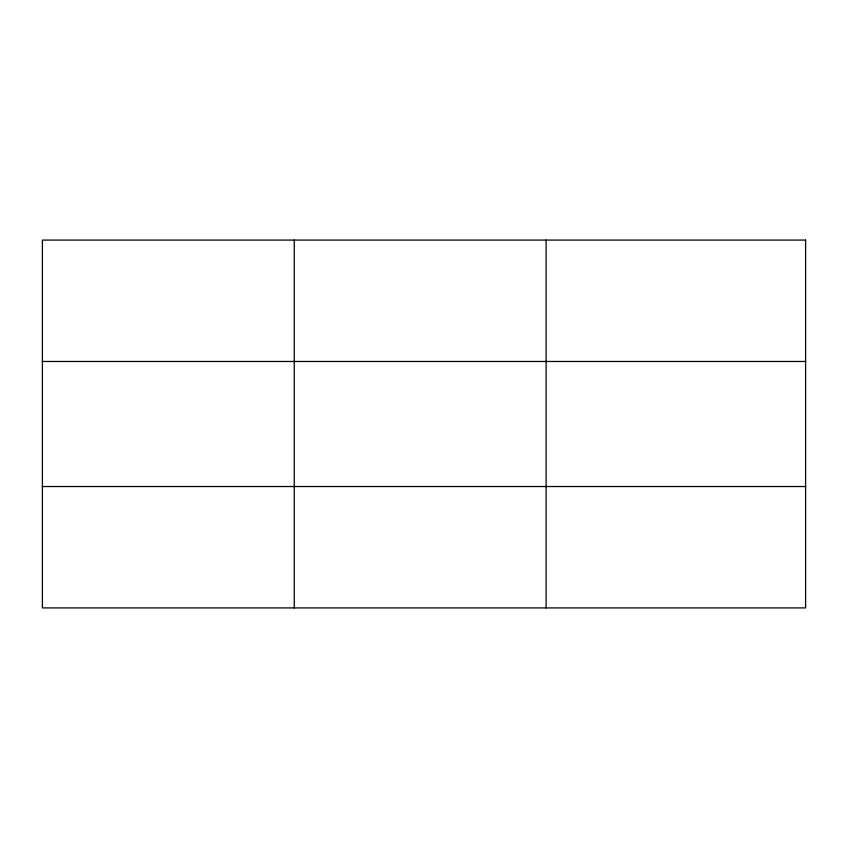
<?xml version="1.0" encoding="UTF-8"?>
<svg xmlns="http://www.w3.org/2000/svg" width="848" height="848" viewBox="0 0 848 848"><rect width="100%" height="100%" fill="white"/><g stroke="black" fill="none" stroke-linecap="round" stroke-linejoin="round"><path stroke-width="1.27" d="M294.256 607.921L294.256 240.079M546.112 607.921L546.112 240.079M42.4 361.471L805.6 361.471M42.4 486.529L805.6 486.529M805.6 240.079L805.6 607.921L42.4 607.921L42.4 240.079L805.6 240.079"/></g></svg>
